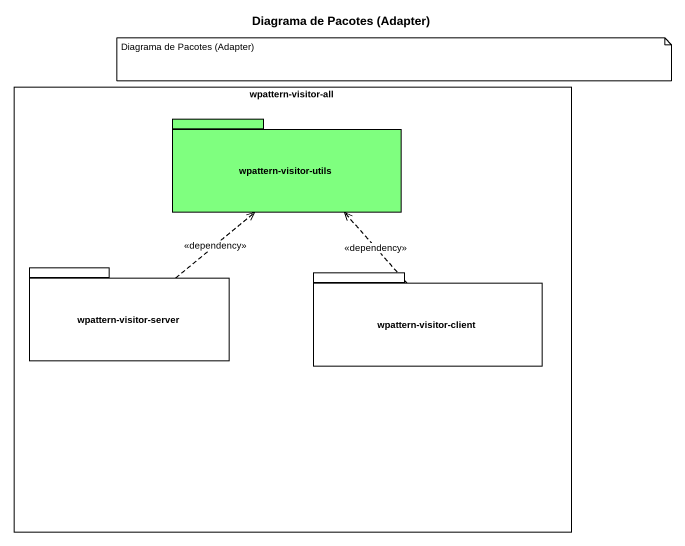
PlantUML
@startuml
title Diagrama de Pacotes (Adapter)
rectangle "wpattern-visitor-all" as wpattern_visitor_all {
  package "wpattern-visitor-utils" as wpattern_visitor_utils #7FFF7F {
  }
  package "wpattern-visitor-server" as wpattern_visitor_server {
  }
  package "wpattern-visitor-client" as wpattern_visitor_client {
  }
}
wpattern_visitor_server .up.> wpattern_visitor_utils : <<dependency>>
wpattern_visitor_client .up.> wpattern_visitor_utils : <<dependency>>
note as N1
  Diagrama de Pacotes (Adapter)
end note
@enduml
